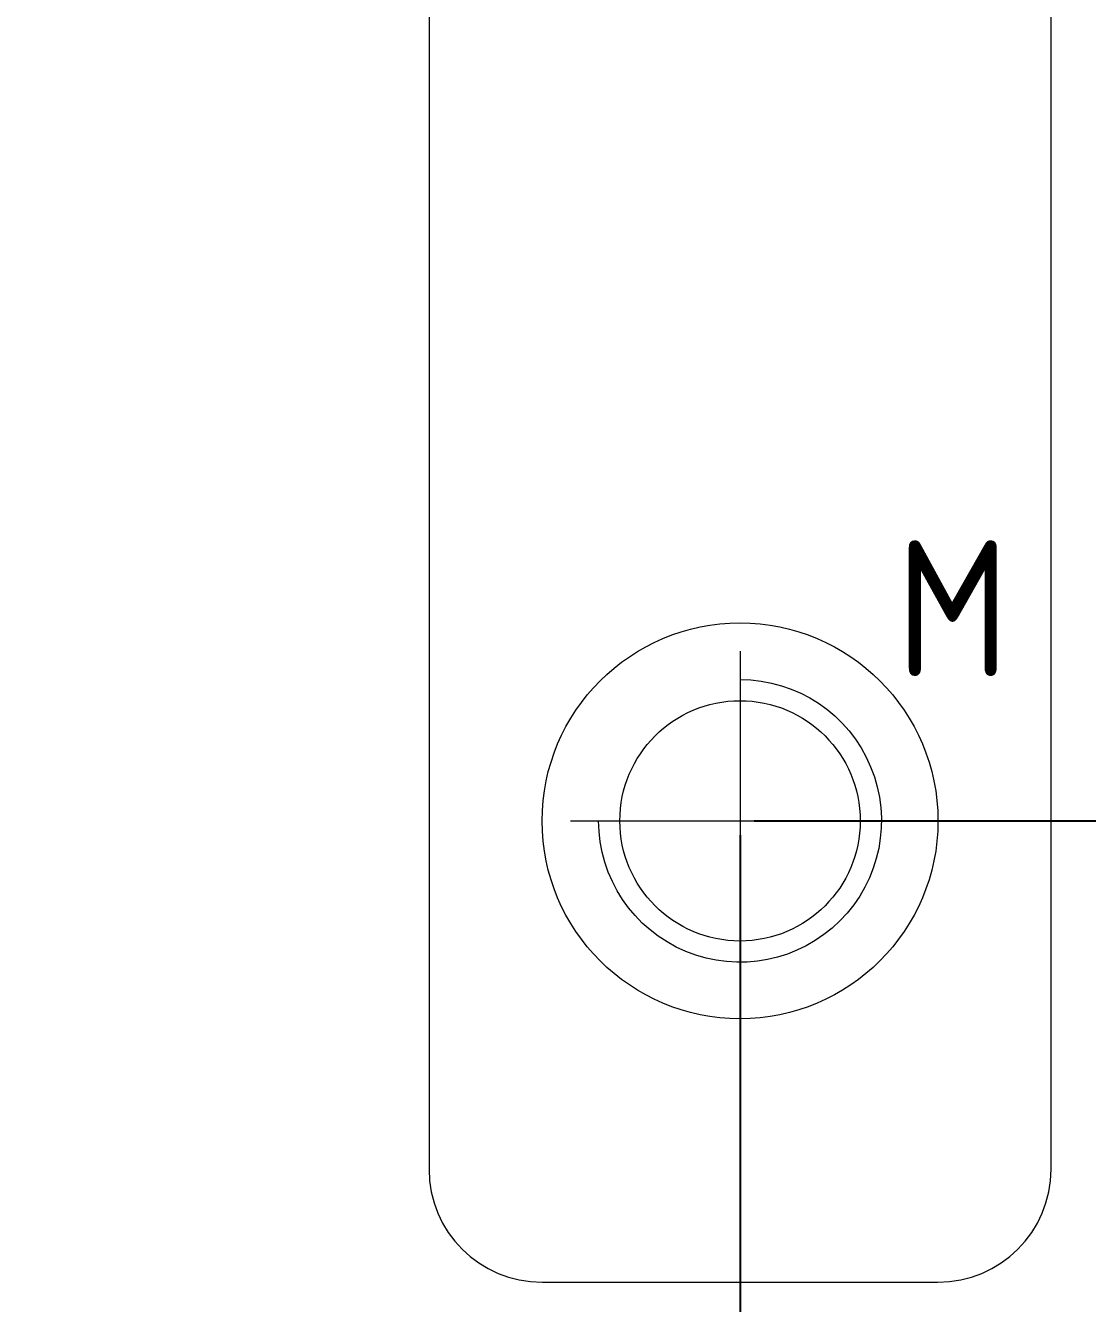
# Model space of a CAD drawing. Header units: millimetres. Extents: x 123150 to 123564, y 643 to 923.
# Drawn here: x 123327.55 to 123365.11, y 804.16 to 849.35 of the extents above; entities that cross this region are included whole.
import ezdxf
from ezdxf.enums import TextEntityAlignment as Align

# ---------------------------------------------------------------- set-up
doc = ezdxf.new("R2010")
doc.units = ezdxf.units.MM
doc.linetypes.add('CENTER', pattern=[0])
for name, color, linetype in [('DIE_P', 2, 'Continuous'), ('DIM', 4, 'Continuous'), ('PRESS', 3, 'Continuous'), ('TEXT', 4, 'Continuous')]:
    doc.layers.add(name, color=color, linetype=linetype)
doc.styles.add('gbenor', font='gbenor.shx', dxfattribs={"bigfont": 'gbcbig.shx'})
doc.styles.get("Standard").update_dxf_attribs({"font": 'txt.shx', "width": 0.85, "bigfont": 'ctxt.shx'})
doc.dimstyles.new('T-2-WX', dxfattribs={"dimtxt": 2, "dimasz": 2, "dimexe": 0.5, "dimexo": 0.5, "dimgap": 0.5, "dimtad": 1, "dimtxsty": 'Standard', "dimblk": 'OPEN30', "dimcen": 0, "dimazin": 3, "dimtfac": 1, "dimtmove": 0, "dimatfit": 3, "dimldrblk": 'OPEN30', "dimlwd": -1, "dimlwe": -1})

# ---------------------------------------------------------------- blocks, each defined once
blk = doc.blocks.new('*u7581')
at = {"layer": 'DIE_P', "color": 2, "linetype": 'Continuous', "lineweight": 13}
for p, q in [((-20.704, 80.736), (-20.704, 8.169)), ((1.296, 8.169), (1.296, 80.736)), ((-16.704, 4.169), (-2.704, 4.169))]:
    blk.add_line(p, q, dxfattribs=at)
for centre, start, end in [((-16.704, 8.169), 180, 270), ((-2.704, 8.169), 270, 0)]:
    blk.add_arc(centre, 4, start, end, dxfattribs=at)
blk = doc.blocks.new('*D7587')
at = {"layer": 'Defpoints', "color": 0}
for p in [(123352.823, 821.222), (123413.823, 821.222), (123301.823, 789.224)]:
    blk.add_point(p, dxfattribs=at)
at = {"layer": 'DIM', "color": 0}
for p, q in [((123353.323, 821.222), (123405.823, 821.222)), ((123405.823, 821.222), (123409.823, 821.222)), ((123409.823, 821.222), (123417.076, 821.222))]:
    blk.add_line(p, q, dxfattribs=at)
at = {"layer": 'DIM', "color": 0, "lineweight": 5, "insert": (123415.699, 822.722), "char_height": 2, "attachment_point": 5}
blk.add_mtext('32', dxfattribs=at)
blk = doc.blocks.new('_Open30')
blk = doc.blocks.new('*D7588')
at = {"layer": 'Defpoints', "color": 0}
for p in [(123352.823, 863.222), (123413.823, 863.222), (123301.823, 789.224)]:
    blk.add_point(p, dxfattribs=at)
at = {"layer": 'DIM', "color": 0}
for p, q in [((123353.323, 863.222), (123405.823, 863.222)), ((123405.823, 863.222), (123409.823, 863.222)), ((123409.823, 863.222), (123417.157, 863.222))]:
    blk.add_line(p, q, dxfattribs=at)
at = {"layer": 'DIM', "color": 0, "lineweight": 5, "insert": (123415.74, 864.722), "char_height": 2, "attachment_point": 5}
blk.add_mtext('74', dxfattribs=at)
blk = doc.blocks.new('*D7589')
at = {"layer": 'Defpoints', "color": 0}
for p in [(123403.823, 889.224), (123413.823, 889.224), (123301.823, 789.224)]:
    blk.add_point(p, dxfattribs=at)
at = {"layer": 'DIM', "color": 0}
blk.add_line((123404.323, 889.224), (123418.452, 889.224), dxfattribs=at)
at = {"layer": 'DIM', "color": 0, "lineweight": 5, "insert": (123416.388, 890.724), "char_height": 2, "attachment_point": 5}
blk.add_mtext('100', dxfattribs=at)
blk = doc.blocks.new('*D7592')
at = {"layer": 'Defpoints', "color": 0}
for p in [(123352.823, 821.222), (123301.823, 789.224), (123352.823, 779.224)]:
    blk.add_point(p, dxfattribs=at)
at = {"layer": 'DIM', "color": 0}
blk.add_line((123352.823, 820.722), (123352.823, 776.457), dxfattribs=at)
at = {"layer": 'DIM', "color": 0, "lineweight": 5, "insert": (123351.323, 777.591), "char_height": 2, "attachment_point": 5, "rotation": 90}
blk.add_mtext('51', dxfattribs=at)
blk = doc.blocks.new('*D7594')
at = {"layer": 'Defpoints', "color": 0}
for p in [(123403.823, 899.224), (123403.823, 889.224), (123301.823, 789.224)]:
    blk.add_point(p, dxfattribs=at)
at = {"layer": 'DIM', "color": 0}
blk.add_line((123403.823, 889.724), (123403.823, 903.853), dxfattribs=at)
at = {"layer": 'DIM', "color": 0, "lineweight": 5, "insert": (123402.323, 901.788), "char_height": 2, "attachment_point": 5, "rotation": 90}
blk.add_mtext('102', dxfattribs=at)
blk = doc.blocks.new('*D7595')
at = {"layer": 'Defpoints', "color": 0}
for p in [(123352.823, 899.224), (123352.823, 863.222), (123301.823, 789.224)]:
    blk.add_point(p, dxfattribs=at)
at = {"layer": 'DIM', "color": 0}
blk.add_line((123352.823, 863.722), (123352.823, 901.991), dxfattribs=at)
at = {"layer": 'DIM', "color": 0, "lineweight": 5, "insert": (123351.323, 900.857), "char_height": 2, "attachment_point": 5, "rotation": 90}
blk.add_mtext('51', dxfattribs=at)

msp = doc.modelspace()

# ---------------------------------------------------------------- linework, layer by layer
at = {"layer": 'DIE_P', "linetype": 'CENTER', "lineweight": 5}
for points in [[(123352.823, 827.222), (123352.823, 815.222)], [(123346.823, 821.222), (123358.823, 821.222)]]:
    msp.add_lwpolyline(points, dxfattribs=at)
at = {"layer": 'DIE_P', "lineweight": 5}
msp.add_lwpolyline([(123352.823, 826.222, -2.414214), (123347.823, 821.222)], format="xyb", dxfattribs=at)
at = {"layer": 'DIE_P', "linetype": 'Continuous', "lineweight": 5}
msp.add_circle((123352.823, 821.222), 7, dxfattribs=at)
at = {"layer": 'DIE_P', "lineweight": 5}
msp.add_circle((123352.823, 821.222), 4.25, dxfattribs=at)

# ---------------------------------------------------------------- block references
at = {"layer": 'PRESS', "color": 4, "lineweight": 5}
msp.add_blockref('*u7581', (123362.527, 800.736), dxfattribs=at)

# ---------------------------------------------------------------- texts
at = {"layer": 'TEXT', "color": 4, "lineweight": 5, "style": 'gbenor'}
msp.add_text('M', height=4.8, dxfattribs=at).set_placement((123360.347, 828.746), align=Align.MIDDLE_CENTER)

# ---------------------------------------------------------------- dimensions: what is measured, and where the dimension line sits
at = {"layer": 'DIM', "color": 4, "lineweight": 5}
for feature_location, offset, dtype, picture, middle in [((123403.823, 889.224), (0, 10), 1, '*D7594', (123402.323, 901.788)), ((123352.823, 863.222), (0, 36.002), 1, '*D7595', (123351.323, 900.857)), ((123403.823, 889.224), (10, 0), 0, '*D7589', (123416.388, 890.724)), ((123352.823, 863.222), (61, 0), 0, '*D7588', (123415.74, 864.722)), ((123352.823, 821.222), (61, 0), 0, '*D7587', (123415.699, 822.722)), ((123352.823, 821.222), (0, -41.998), 1, '*D7592', (123351.323, 777.591))]:
    dim = msp.add_ordinate_dim(feature_location=feature_location, offset=offset, dtype=dtype, origin=(123301.823, 789.224), dimstyle='T-2-WX', dxfattribs=at)
    dim.commit()
    dim.dimension.update_dxf_attribs({"geometry": picture, "text_midpoint": middle})

doc.saveas('drawing.dxf')
